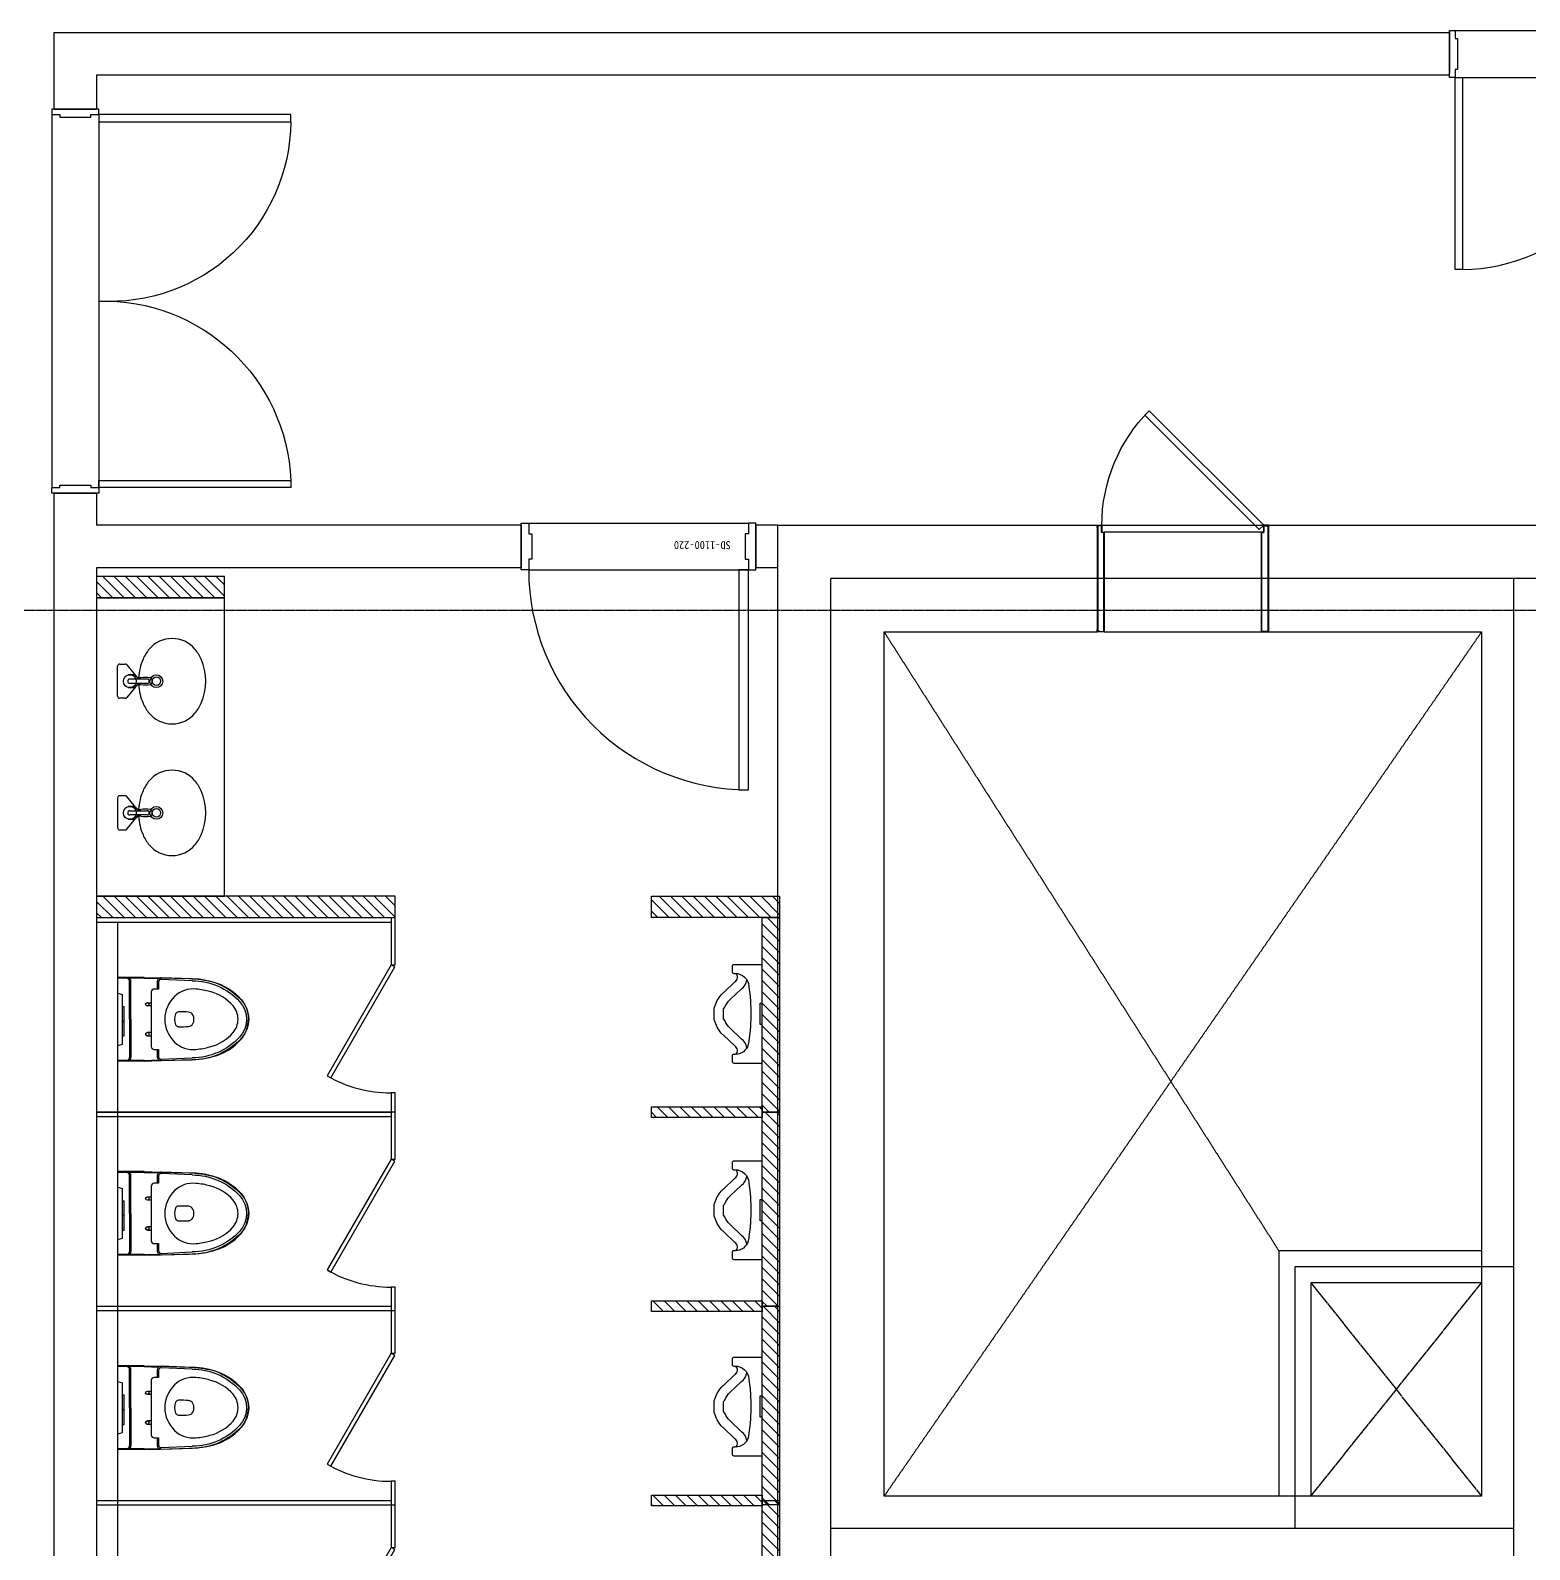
# Model space of a CAD drawing. Header units: millimetres. Extents: x -179076 to 173472, y -18667 to 271134.
# Drawn here: x -149687 to -142662, y 205117 to 212236 of the extents above; entities that cross this region are included whole.
import ezdxf
from ezdxf.enums import TextEntityAlignment as Align

# ---------------------------------------------------------------- set-up
doc = ezdxf.new("R2010")
doc.units = ezdxf.units.MM
for name, pattern in [('X-CORE_21F$0$CEN', [62, 60, -1, 0, -1]), ('X-CORE_21F$0$CENTER2', [1.125, 0.75, -0.125, 0.125, -0.125]), ('X-CORE_21F$0$DASHED', [3, 2, -1]), ('X-GRID_5~ROOF$0$CENTER2', [1.125, 0.75, -0.125, 0.125, -0.125])]:
    doc.linetypes.add(name, pattern=pattern)
doc.layers.get('0').update_dxf_attribs({"lineweight": 20})
doc.layers.get('Defpoints').update_dxf_attribs({"color": 151, "lineweight": 9})
for name, color, linetype in [('X-CORE_21F$0$A-CEN2', 8, 'X-CORE_21F$0$CENTER2'), ('X-CORE_21F$0$A-CON', 2, 'Continuous'), ('X-CORE_21F$0$A-DOOR', 4, 'Continuous'), ('X-CORE_21F$0$A-OPEN1', 1, 'X-CORE_21F$0$CEN'), ('X-CORE_21F$0$A-OPEN2', 9, 'X-CORE_21F$0$DASHED'), ('X-CORE_21F$0$A-WALD', 7, 'Continuous'), ('X-GRID_5~ROOF$0$A-CEN1', 1, 'X-GRID_5~ROOF$0$CENTER2'), ('X-INT-OFFICE-21F$0$A-DOOR', 4, 'Continuous'), ('X-INT-OFFICE-21F$0$A-DOORF', 9, 'Continuous'), ('X-INT-OFFICE-21F$0$A-ELE4', 8, 'Continuous'), ('X-INT-OFFICE-21F$0$A-TOIL', 6, 'Continuous'), ('X-INT-OFFICE-21F$0$A-WALD', 7, 'Continuous'), ('X-INT-OFFICE-21F$0$X-INT-OFFICE-21F$0$A-DOOR', 4, 'Continuous'), ('X-INT-OFFICE-21F$0$X-INT-OFFICE-21F$0$A-WALD', 7, 'Continuous'), ('X-INT-OFFICE-21F$0$X-INT-OFFICE-22~35F$0$A-TOIL', 6, 'Continuous'), ('X-INT-OFFICE-21F$0$X-INT-OFFICE-22~35F$0$X-INT-OFFICE-6~19F$0$X-INT-OFFICE-22~35F$0$A-DOOR', 4, 'Continuous'), ('X-INT-OFFICE-21F$0$X-INT-OFFICE-22~35F$0$X-INT-OFFICE-6~19F$0$X-INT-OFFICE-22~35F$0$A-DOORF', 9, 'Continuous')]:
    doc.layers.add(name, color=color, linetype=linetype)
doc.styles.add('X-INT-OFFICE-21F$0$X-INT-OFFICE-22~35F$0$X-INT-OFFICE-6~19F$0$X-INT-OFFICE-22~35F$0$X-PLAN$0$Standard', font='')
doc.styles.get('X-INT-OFFICE-21F$0$X-INT-OFFICE-22~35F$0$X-INT-OFFICE-6~19F$0$X-INT-OFFICE-22~35F$0$X-PLAN$0$Standard').set_extended_font_data('DotumChe')

# ---------------------------------------------------------------- blocks, each defined once
blk = doc.blocks.new('X-INT-OFFICE-21F$0$X-INT-OFFICE-21F$0$X-INT-OFFICE-22~35F$0$X-INT-OFFICE-22~35F$0$SD-1000-220')
at = {"layer": 'X-INT-OFFICE-21F$0$A-ELE4'}
for p, q in [((1065, 28), (35, 28)), ((1065, -192), (35, -192))]:
    blk.add_line(p, q, dxfattribs=at)
at = {"layer": 'X-INT-OFFICE-21F$0$X-INT-OFFICE-22~35F$0$X-INT-OFFICE-6~19F$0$X-INT-OFFICE-22~35F$0$A-DOOR'}
for points in [[(35, 28), (80, 28), (80, 1058), (35, 1058)], [(0, -192), (35, -192), (35, -142), (50, -142), (50, -22), (35, -22), (35, 28), (0, 28)], [(1100, -192), (1065, -192), (1065, -142), (1050, -142), (1050, -22), (1065, -22), (1065, 28), (1100, 28)]]:
    blk.add_lwpolyline(points, close=True, dxfattribs=at)
at = {"layer": 'X-INT-OFFICE-21F$0$X-INT-OFFICE-22~35F$0$X-INT-OFFICE-6~19F$0$X-INT-OFFICE-22~35F$0$A-DOORF'}
blk.add_arc((35.2, 28.2), 1029.8, 359.98932, 90.01068, dxfattribs=at)
at = {"layer": 'Defpoints', "linetype": 'Continuous', "style": 'X-INT-OFFICE-21F$0$X-INT-OFFICE-22~35F$0$X-INT-OFFICE-6~19F$0$X-INT-OFFICE-22~35F$0$X-PLAN$0$Standard', "text_generation_flag": 6}
blk.add_text('SD-1100-220', height=37.5, rotation=180, dxfattribs=at).set_placement((251.5, -88.3), align=Align.MIDDLE)
blk = doc.blocks.new('X-INT-OFFICE-21F$0$DOOR_2400')
at = {"layer": 'X-INT-OFFICE-21F$0$A-DOOR'}
for points in [[(41794.3, 101558.1), (41794.3, 101523.1), (41844.3, 101523.1), (41844.3, 101508.1), (42037.7, 101508.1), (42037.7, 101523.1), (42087.7, 101523.1), (42087.7, 101558.1)], [(42087.7, 101523.1), (42087.7, 101478.1), (43287.7, 101478.1), (43287.7, 101523.1)], [(41794.3, 99158.1), (41794.3, 99193.1), (41844.3, 99193.1), (41844.3, 99208.1), (42037.7, 99208.1), (42037.7, 99193.1), (42087.7, 99193.1), (42087.7, 99158.1)], [(42087.7, 99193.1), (42087.7, 99238.1), (43287.7, 99238.1), (43287.7, 99193.1)]]:
    blk.add_lwpolyline(points, close=True, dxfattribs=at)
at = {"layer": 'X-INT-OFFICE-21F$0$A-DOORF'}
for centre, radius, start, end in [((42120.6, 101525.7), 1168, 268.38627, 357.66532), ((42157.1, 99229.7), 1130.6, 0.42858, 93.51983)]:
    blk.add_arc(centre, radius, start, end, dxfattribs=at)
at = {"layer": 'X-INT-OFFICE-21F$0$A-ELE4'}
for p, q in [((41794.3, 99193.1), (41794.3, 101523.1)), ((42087.7, 99193.1), (42087.7, 101523.1))]:
    blk.add_line(p, q, dxfattribs=at)
blk = doc.blocks.new('*U330')
at = {"layer": 'X-CORE_21F$0$A-DOOR', "color": 8}
for p, q in [((1067.1, 0), (30, 0)), ((45, -45), (1052.1, -45)), ((1052.1, -683.7), (45, -683.7))]:
    blk.add_line(p, q, dxfattribs=at)
at = {"layer": 'X-CORE_21F$0$A-DOOR'}
for points in [[(763.3, 733.3), (30, 0), (58.3, -28.3), (791.6, 705)], [(1.6, -15), (1.6, -15), (1.6, -15), (0, -15), (0, 0), (30, 0), (30, -45), (45, -45), (45, -683.7), (0, -683.7), (0, -668.7), (1.6, -668.7), (1.6, -668.7), (1.6, -668.7), (1.6, -682.1), (43.4, -682.1), (43.4, -46.6), (28.4, -46.6), (28.4, -1.6), (1.6, -1.6)], [(1095.5, -15), (1095.5, -15), (1095.5, -15), (1097.1, -15), (1097.1, 0), (1067.1, 0), (1067.1, -45), (1052.1, -45), (1052.1, -683.7), (1097.1, -683.7), (1097.1, -668.7), (1095.5, -668.7), (1095.5, -668.7), (1095.5, -668.7), (1095.5, -682.1), (1053.7, -682.1), (1053.7, -46.6), (1068.7, -46.6), (1068.7, -1.6), (1095.5, -1.6)]]:
    blk.add_lwpolyline(points, close=True, dxfattribs=at)
at = {"layer": 'X-CORE_21F$0$A-DOOR', "color": 8}
for points in [[(20, -682.1), (1.6, -682.1), (1.6, -1.6), (20, -1.6), (20, -3.2), (3.2, -3.2), (3.2, -680.5), (20, -680.5)], [(1077.1, -682.1), (1095.5, -682.1), (1095.5, -1.6), (1077.1, -1.6), (1077.1, -3.2), (1093.9, -3.2), (1093.9, -680.5), (1077.1, -680.5)]]:
    blk.add_lwpolyline(points, close=True, dxfattribs=at)
blk.add_arc((30, 0), 1037.1, 0, 45, dxfattribs=at)

msp = doc.modelspace()

# ---------------------------------------------------------------- hatches: boundary and pattern name
at = {"layer": 'X-INT-OFFICE-21F$0$A-TOIL'}
h = msp.add_hatch(dxfattribs=at)
h.set_pattern_fill('ANSI31', color=256, scale=300, angle=270)
h.set_pattern_definition([(315, (-231177.15, 287895.095), (26.516504, 26.516504), [])])
h.paths.add_polyline_path([(-146177.3, 208178.6), (-146177.3, 208078.6), (-146777.3, 208078.6), (-146777.3, 208178.6)])
h = msp.add_hatch(dxfattribs=at)
h.set_pattern_fill('ANSI31', color=256, scale=300, angle=270)
h.set_pattern_definition([(315, (-231177.15, 287876.27), (26.516504, 26.516504), [])])
h.paths.add_polyline_path([(-146177.3, 208078.6), (-146177.3, 207167.5), (-146258.5, 207167.5), (-146258.5, 208078.6)])
h = msp.add_hatch(dxfattribs=at)
h.set_pattern_fill('ANSI31', color=256, scale=300, angle=270)
h.set_pattern_definition([(315, (-231077.152, 287966.27), (26.516504, 26.516504), [])])
h.paths.add_polyline_path([(-146258.5, 207192.5), (-146258.5, 207142.5), (-146777.3, 207142.5), (-146777.3, 207192.5)])
h = msp.add_hatch(dxfattribs=at)
h.set_pattern_fill('ANSI31', color=256, scale=300, angle=270)
h.set_pattern_definition([(315, (-231177.152, 286956.27), (26.516504, 26.516504), [])])
h.paths.add_polyline_path([(-146177.3, 207167.5), (-146177.3, 206257.5), (-146258.5, 206257.5), (-146258.5, 207167.5)])
h = msp.add_hatch(dxfattribs=at)
h.set_pattern_fill('ANSI31', color=256, scale=300, angle=270)
h.set_pattern_definition([(315, (-231077.15, 287036.27), (26.516504, 26.516504), [])])
h.paths.add_polyline_path([(-146258.5, 206282.5), (-146258.5, 206232.5), (-146777.3, 206232.5), (-146777.3, 206282.5)])
h = msp.add_hatch(dxfattribs=at)
h.set_pattern_fill('ANSI31', color=256, scale=300, angle=270)
h.set_pattern_definition([(315, (-231177.15, 286036.27), (26.516504, 26.516504), [])])
h.paths.add_polyline_path([(-146177.3, 206257.5), (-146177.3, 205327.5), (-146258.5, 205327.5), (-146258.5, 206257.5)])
h = msp.add_hatch(dxfattribs=at)
h.set_pattern_fill('ANSI31', color=256, scale=300, angle=270)
h.set_pattern_definition([(315, (-231077.15, 286126.27), (26.516504, 26.516504), [])])
h.paths.add_polyline_path([(-146258.5, 205372.5), (-146258.5, 205322.5), (-146777.3, 205322.5), (-146777.3, 205372.5)])
h = msp.add_hatch(dxfattribs=at)
h.set_pattern_fill('ANSI31', color=256, scale=300, angle=270)
h.set_pattern_definition([(315, (-231177.15, 285126.27), (26.516504, 26.516504), [])])
h.paths.add_polyline_path([(-146177.3, 205347.5), (-146177.3, 204417.5), (-146258.5, 204417.5), (-146258.5, 205347.5)])
at = {"layer": 'X-INT-OFFICE-21F$0$X-INT-OFFICE-22~35F$0$A-TOIL'}
h = msp.add_hatch(dxfattribs=at)
h.set_pattern_fill('ANSI31', color=256, scale=300, angle=450)
h.set_pattern_definition([(135, (-71065.94, 117978.638), (-26.516504, -26.516504), [])])
h.paths.add_polyline_path([(-148777.3, 209677.5), (-148777.3, 209577.5), (-149377.3, 209577.5), (-149377.3, 209677.5)])
h = msp.add_hatch(dxfattribs=at)
h.set_pattern_fill('ANSI31', color=256, scale=300, angle=450)
h.set_pattern_definition([(135, (-72765.94, 119557.46), (-26.516504, -26.516504), [])])
h.paths.add_polyline_path([(-149377.3, 208178.6), (-149377.3, 208078.6), (-147977.3, 208078.6), (-147977.3, 208178.6)])

# ---------------------------------------------------------------- linework, layer by layer
at = {"layer": 'X-CORE_21F$0$A-CEN2'}
for p, q in [((-124437.3, 209667.5), (-145937.3, 209667.5)), ((-145937.3, 197767.5), (-145937.3, 209667.5)), ((-142737.3, 209667.5), (-142737.3, 197767.5)), ((-143762.3, 206442.5), (-143762.3, 205217.5)), ((-142737.3, 206442.5), (-143762.3, 206442.5)), ((-145937.3, 205217.5), (-142737.3, 205217.5))]:
    msp.add_line(p, q, dxfattribs=at)
at = {"layer": 'X-CORE_21F$0$A-CON', "ltscale": 10}
for p, q in [((-146187.3, 209917.5), (-144688.5, 209917.5)), ((-146187.3, 209917.5), (-146187.3, 197517.5)), ((-144688.5, 209917.5), (-144688.5, 209417.5)), ((-143886.2, 209917.5), (-142037.3, 209917.5)), ((-143886.2, 209917.5), (-143886.2, 209417.5)), ((-145687.3, 205367.5), (-145687.3, 209417.5)), ((-145687.3, 209417.5), (-144688.5, 209417.5)), ((-143886.2, 209417.5), (-142887.3, 209417.5)), ((-142887.3, 209417.5), (-142887.3, 205367.5)), ((-142887.3, 205367.5), (-145687.3, 205367.5))]:
    msp.add_line(p, q, dxfattribs=at)
at = {"layer": 'X-CORE_21F$0$A-OPEN1'}
for points in [[(-143687.3, 206367.5), (-142887.3, 205367.5)], [(-143687.3, 205367.5), (-142887.3, 206367.5)]]:
    msp.add_lwpolyline(points, dxfattribs=at)
at = {"layer": 'X-CORE_21F$0$A-OPEN2'}
for p, q in [((-142887.3, 209417.5), (-145687.3, 205367.5)), ((-145687.3, 209417.5), (-143837.3, 206517.5))]:
    msp.add_line(p, q, dxfattribs=at)
at = {"layer": 'X-CORE_21F$0$A-WALD'}
for p, q in [((-142887.3, 206517.5), (-143837.3, 206517.5)), ((-143837.3, 206517.5), (-143837.3, 205367.5)), ((-142887.3, 206367.5), (-143687.3, 206367.5)), ((-143687.3, 206367.5), (-143687.3, 205367.5))]:
    msp.add_line(p, q, dxfattribs=at)
at = {"layer": 'X-GRID_5~ROOF$0$A-CEN1', "ltscale": 10}
msp.add_lwpolyline([(-93987.3, 209517.5), (-163987.3, 209517.5)], dxfattribs=at)
at = {"layer": 'X-INT-OFFICE-21F$0$A-TOIL'}
for points in [[(-146177.3, 208178.6), (-146177.3, 208078.6), (-146777.3, 208078.6), (-146777.3, 208178.6)], [(-146177.3, 208078.6), (-146177.3, 207167.5), (-146258.5, 207167.5), (-146258.5, 208078.6)], [(-146258.5, 207192.5), (-146258.5, 207142.5), (-146777.3, 207142.5), (-146777.3, 207192.5)], [(-146177.3, 207167.5), (-146177.3, 206257.5), (-146258.5, 206257.5), (-146258.5, 207167.5)], [(-146258.5, 206282.5), (-146258.5, 206232.5), (-146777.3, 206232.5), (-146777.3, 206282.5)], [(-146177.3, 206257.5), (-146177.3, 205327.5), (-146258.5, 205327.5), (-146258.5, 206257.5)], [(-146258.5, 205372.5), (-146258.5, 205322.5), (-146777.3, 205322.5), (-146777.3, 205372.5)], [(-146177.3, 205347.5), (-146177.3, 204417.5), (-146258.5, 204417.5), (-146258.5, 205347.5)]]:
    msp.add_lwpolyline(points, close=True, dxfattribs=at)
for points in [[(-146382.5, 207437.5, 0.509027), (-146386.3, 207477.2), (-146438.5, 207527.1, -0.11132), (-146444, 207531.3, -0.118798), (-146478.9, 207588.3), (-146484, 207600.6), (-146484, 207654.3), (-146478.9, 207666.6, -0.118798), (-146444, 207723.6, -0.11132), (-146438.5, 207727.8), (-146386.3, 207777.7, 0.509027), (-146382.5, 207817.4)], [(-146391.5, 207857.5, 0.414214), (-146399.5, 207849.5), (-146399.5, 207825.5, 0.414214), (-146391.5, 207817.5), (-146384.6, 207817.5, -0.400337), (-146321.4, 207757.5, -0.081105), (-146323.7, 207483.5, -0.336641), (-146384.6, 207437.5), (-146391.5, 207437.5, 0.414214), (-146399.5, 207429.5), (-146399.5, 207405.5, 0.414214), (-146391.5, 207397.5), (-146258.5, 207397.5), (-146258.5, 207857.5), (-146393.2, 207857.5)], [(-146330.4, 207467.9, 0.235577), (-146355.2, 207509.7), (-146407.9, 207560.2, -0.10128), (-146434, 207596.5), (-146439, 207604.2), (-146439, 207650.7), (-146434, 207658.4, -0.10128), (-146407.9, 207694.7), (-146355.2, 207745.2, 0.235577), (-146330.4, 207787)], [(-146391.5, 206937.5, 0.414214), (-146399.5, 206929.5), (-146399.5, 206905.5, 0.414214), (-146391.5, 206897.5), (-146384.6, 206897.5, -0.400337), (-146321.4, 206837.5, -0.081105), (-146323.7, 206563.5, -0.336641), (-146384.6, 206517.5), (-146391.5, 206517.5, 0.414214), (-146399.5, 206509.5), (-146399.5, 206485.5, 0.414214), (-146391.5, 206477.5), (-146258.5, 206477.5), (-146258.5, 206937.5), (-146393.2, 206937.5)], [(-146382.5, 206517.5, 0.509027), (-146386.3, 206557.2), (-146438.5, 206607.1, -0.11132), (-146444, 206611.3, -0.118798), (-146478.9, 206668.3), (-146484, 206680.6), (-146484, 206734.3), (-146478.9, 206746.6, -0.118798), (-146444, 206803.6, -0.11132), (-146438.5, 206807.8), (-146386.3, 206857.7, 0.509027), (-146382.5, 206897.4)], [(-146330.4, 206547.9, 0.235577), (-146355.2, 206589.7), (-146407.9, 206640.2, -0.10128), (-146434, 206676.5), (-146439, 206684.2), (-146439, 206730.7), (-146434, 206738.4, -0.10128), (-146407.9, 206774.7), (-146355.2, 206825.2, 0.235577), (-146330.4, 206867)], [(-146391.5, 206017.5, 0.414214), (-146399.5, 206009.5), (-146399.5, 205985.5, 0.414214), (-146391.5, 205977.5), (-146384.6, 205977.5, -0.400337), (-146321.4, 205917.5, -0.081105), (-146323.7, 205643.5, -0.336641), (-146384.6, 205597.5), (-146391.5, 205597.5, 0.414214), (-146399.5, 205589.5), (-146399.5, 205565.5, 0.414214), (-146391.5, 205557.5), (-146258.5, 205557.5), (-146258.5, 206017.5), (-146393.2, 206017.5)], [(-146382.5, 205597.5, 0.509027), (-146386.3, 205637.2), (-146438.5, 205687.1, -0.11132), (-146444, 205691.3, -0.118798), (-146478.9, 205748.3), (-146484, 205760.6), (-146484, 205814.3), (-146478.9, 205826.6, -0.118798), (-146444, 205883.6, -0.11132), (-146438.5, 205887.8), (-146386.3, 205937.7, 0.509027), (-146382.5, 205977.4)], [(-146330.4, 205627.9, 0.235577), (-146355.2, 205669.7), (-146407.9, 205720.2, -0.10128), (-146434, 205756.5), (-146439, 205764.2), (-146439, 205810.7), (-146434, 205818.4, -0.10128), (-146407.9, 205854.7), (-146355.2, 205905.2, 0.235577), (-146330.4, 205947)]]:
    msp.add_lwpolyline(points, format="xyb", dxfattribs=at)
for points in [[(-146258.5, 207577.5), (-146268.5, 207577.5), (-146268.5, 207677.5), (-146258.5, 207677.5)], [(-146258.5, 206657.5), (-146268.5, 206657.5), (-146268.5, 206757.5), (-146258.5, 206757.5)], [(-146258.5, 205737.5), (-146268.5, 205737.5), (-146268.5, 205837.5), (-146258.5, 205837.5)]]:
    msp.add_lwpolyline(points, dxfattribs=at)
at = {"layer": 'X-INT-OFFICE-21F$0$A-WALD'}
for p, q in [((-149577.3, 212225.9), (-143037.3, 212225.9)), ((-149577.3, 212225.9), (-149577.3, 211867.5)), ((-143037.3, 212235.9), (-143037.3, 212035.9)), ((-143037.3, 212025.9), (-149377.3, 212025.9)), ((-149377.3, 212025.9), (-149377.3, 211867.5)), ((-149577.3, 211867.5), (-149377.3, 211867.5)), ((-149577.3, 210067.5), (-149577.3, 197367.5)), ((-149577.3, 210067.5), (-149377.3, 210067.5)), ((-149377.3, 210067.5), (-149377.3, 209917.5))]:
    msp.add_line(p, q, dxfattribs=at)
at = {"layer": 'X-INT-OFFICE-21F$0$X-INT-OFFICE-21F$0$A-WALD'}
for p, q in [((-147387.3, 209917.5), (-149377.3, 209917.5)), ((-147387.3, 209917.5), (-147387.3, 209717.5)), ((-146187.3, 209917.5), (-146287.3, 209917.5)), ((-146287.3, 209917.5), (-146287.3, 209717.5)), ((-147387.3, 209717.5), (-149377.3, 209717.5)), ((-149377.3, 209717.5), (-149377.3, 204417.5)), ((-146187.3, 209717.5), (-146287.3, 209717.5))]:
    msp.add_line(p, q, dxfattribs=at)
at = {"layer": 'X-INT-OFFICE-21F$0$X-INT-OFFICE-22~35F$0$A-TOIL'}
for p, q in [((-149278.8, 209116.5), (-149278.8, 209256.5)), ((-149268.8, 209266.5), (-149243.5, 209266.5)), ((-149235.8, 209263), (-149180, 209196.5)), ((-149180, 209176.5), (-149235.8, 209110.1)), ((-149140, 209196.5), (-149221.4, 209196.5)), ((-149221.4, 209176.5), (-149140, 209176.5)), ((-149170, 209201.5), (-149175.8, 209201.5)), ((-149175.8, 209171.5), (-149170, 209171.5)), ((-149243.5, 209106.5), (-149268.8, 209106.5)), ((-149243.5, 208649.6), (-149268.8, 208649.6)), ((-149180, 208579.6), (-149235.8, 208646)), ((-149278.8, 208639.6), (-149278.8, 208499.6)), ((-149221.4, 208579.6), (-149140, 208579.6)), ((-149175.8, 208584.6), (-149170, 208584.6)), ((-149235.8, 208493.1), (-149180, 208559.6)), ((-149140, 208559.6), (-149221.4, 208559.6)), ((-149170, 208554.6), (-149175.8, 208554.6)), ((-149268.8, 208489.6), (-149243.5, 208489.6)), ((-147977.3, 208077.5), (-149377.3, 208077.5)), ((-147997.3, 208077.5), (-147997.3, 207857.5)), ((-147977.3, 207857.5), (-147977.3, 208077.5)), ((-149377.3, 208057.5), (-147997.3, 208057.5)), ((-147997.3, 207857.5), (-147977.3, 207857.5)), ((-147977.3, 207257.5), (-147997.3, 207257.5)), ((-147997.3, 207257.5), (-147997.3, 207167.5)), ((-147977.3, 207147.5), (-147977.3, 207257.5)), ((-149377.3, 207167.5), (-147997.3, 207167.5)), ((-147977.3, 207167.5), (-149377.3, 207167.5)), ((-149377.3, 207147.5), (-147997.3, 207147.5)), ((-147997.3, 207167.5), (-147997.3, 206947.5)), ((-147977.3, 206947.5), (-147977.3, 207167.5)), ((-147997.3, 206947.5), (-147977.3, 206947.5)), ((-147977.3, 206347.5), (-147997.3, 206347.5)), ((-147997.3, 206347.5), (-147997.3, 206257.5)), ((-147977.3, 206237.5), (-147977.3, 206347.5)), ((-149377.3, 206257.5), (-147997.3, 206257.5)), ((-149377.3, 206237.5), (-147997.3, 206237.5)), ((-149377.3, 206237.5), (-147977.3, 206237.5)), ((-147997.3, 206257.5), (-147997.3, 206037.5)), ((-147977.3, 206037.5), (-147977.3, 206257.5)), ((-147997.3, 206037.5), (-147977.3, 206037.5)), ((-147977.3, 205437.5), (-147997.3, 205437.5)), ((-147997.3, 205437.5), (-147997.3, 205347.5)), ((-147977.3, 205327.5), (-147977.3, 205437.5)), ((-149377.3, 205347.5), (-147997.3, 205347.5)), ((-149377.3, 205327.5), (-147977.3, 205327.5)), ((-149377.3, 205327.5), (-147997.3, 205327.5)), ((-147997.3, 205347.5), (-147997.3, 205127.5)), ((-147977.3, 205127.5), (-147977.3, 205347.5)), ((-147997.3, 205127.5), (-147977.3, 205127.5))]:
    msp.add_line(p, q, dxfattribs=at)
for points in [[(-149377.3, 209577.5), (-148777.3, 209577.5), (-148777.3, 209677.5), (-149377.3, 209677.5)], [(-148777.3, 209577.5), (-149377.3, 209577.5), (-149377.3, 208178.6), (-148777.3, 208178.6)], [(-149377.3, 208178.6), (-149377.3, 208078.6), (-147977.3, 208078.6), (-147977.3, 208178.6)], [(-148297.3, 207337.8), (-148280, 207327.8), (-147980, 207847.5), (-147997.3, 207857.5)], [(-148297.3, 206427.8), (-148280, 206417.8), (-147980, 206937.5), (-147997.3, 206947.5)], [(-148297.3, 205517.8), (-148280, 205507.8), (-147980, 206027.5), (-147997.3, 206037.5)], [(-148297.3, 204607.8), (-148280, 204597.8), (-147980, 205117.5), (-147997.3, 205127.5)]]:
    msp.add_lwpolyline(points, close=True, dxfattribs=at)
for points in [[(-149277.3, 207147.5), (-149277.3, 208057.5)], [(-149277.3, 206237.5), (-149277.3, 207147.5)], [(-149277.3, 205327.5), (-149277.3, 206237.5)], [(-149277.3, 204417.5), (-149277.3, 205327.5)]]:
    msp.add_lwpolyline(points, dxfattribs=at)
for centre, radius in [((-149221.4, 209186.5), 30.3), ((-149097, 209186.5), 29.9), ((-149097, 209186.5), 19.9), ((-149221.4, 208569.6), 30.3), ((-149097, 208569.6), 29.9), ((-149097, 208569.6), 19.9)]:
    msp.add_circle(centre, radius, dxfattribs=at)
for centre, radius, start, end in [((-149023.3, 209246.5), 140, 40.06968, 139.93032), ((-148920.8, 209186.5), 260, 156.58777, 176.58392), ((-148985.1, 209214.3), 190, 139.93033, 156.58777), ((-149061.6, 209214.3), 190, 23.41223, 40.06967), ((-149125.8, 209186.5), 260, 336.58776, 23.41224), ((-149268.8, 209256.5), 10, 90, 180), ((-149243.5, 209256.5), 10, 40.04284, 90), ((-149216.4, 209178), 39.8, 42.94143, 107.70956), ((-149221.4, 209186.5), 10, 90, 270), ((-149216.4, 209195), 39.8, 252.29044, 317.05857), ((-149176.2, 209218.9), 17.3, 225.96552, 271.4942), ((-149176.2, 209154.2), 17.3, 88.5058, 134.03448), ((-148920.8, 209186.5), 260, 183.41608, 203.41223), ((-149145, 209066.7), 137.1, 81.72986, 100.52071), ((-149145, 209306.3), 137.1, 259.47929, 278.27014), ((-149140, 209186.5), 10, 270, 90), ((-149133.3, 209186.5), 17.8, 297.03412, 62.96588), ((-149268.8, 209116.5), 10, 180, 270), ((-149243.5, 209116.5), 10, 270, 319.95716), ((-148985.1, 209158.7), 190, 203.41223, 220.06967), ((-149061.6, 209158.7), 190, 319.93033, 336.58777), ((-149023.3, 209126.5), 140, 220.06967, 319.93033), ((-148985.1, 208597.4), 190, 139.93033, 156.58777), ((-149023.3, 208629.6), 140, 40.06967, 139.93033), ((-149061.6, 208597.4), 190, 23.41223, 40.06967), ((-149268.8, 208639.6), 10, 90, 180), ((-149243.5, 208639.6), 10, 40.04284, 90), ((-148920.8, 208569.6), 260, 156.58777, 176.58392), ((-149125.8, 208569.6), 260, 336.58776, 23.41224), ((-149221.4, 208569.6), 10, 90, 270), ((-149216.4, 208561.1), 39.8, 42.94143, 107.70956), ((-149176.2, 208601.9), 17.3, 225.96552, 271.4942), ((-149145, 208449.8), 137.1, 81.72986, 100.52071), ((-149140, 208569.6), 10, 270, 90), ((-149133.3, 208569.6), 17.8, 297.03412, 62.96588), ((-149268.8, 208499.6), 10, 180, 270), ((-149216.4, 208578), 39.8, 252.29044, 317.05857), ((-149176.2, 208537.2), 17.3, 88.5058, 134.03448), ((-148920.8, 208569.6), 260, 183.41608, 203.41223), ((-149145, 208689.3), 137.1, 259.47929, 278.27014), ((-149243.5, 208499.6), 10, 270, 319.95716), ((-148985.1, 208541.7), 190, 203.41223, 220.06967), ((-149061.6, 208541.7), 190, 319.93033, 336.58777), ((-149023.3, 208509.6), 140, 220.06968, 319.93032), ((-147997.3, 207857.5), 600, 240, 270), ((-147997.3, 206947.5), 600, 240, 270), ((-147997.3, 206037.5), 600, 240, 270)]:
    msp.add_arc(centre, radius, start, end, dxfattribs=at)

# ---------------------------------------------------------------- block references
at = {"yscale": 0.7499999999999954, "zscale": 0.7499999999999954}
for p, xscale, rotation in [((-217405.9, 243581.6), 0.7499999999999954, 270), ((-180933.1, 286236), -0.7499999999999954, 180)]:
    msp.add_blockref('X-INT-OFFICE-21F$0$DOOR_2400', p, dxfattribs=dict(at, xscale=xscale, rotation=rotation))
at = {"layer": 'X-CORE_21F$0$A-DOOR', "xscale": -0.7313612297175551, "yscale": 0.7313612297175551, "zscale": 0.7313612297175551}
msp.add_blockref('*U330', (-143886.2, 209917.5), dxfattribs=at)
at = {"layer": 'X-INT-OFFICE-21F$0$X-INT-OFFICE-21F$0$A-DOOR', "rotation": 180}
msp.add_blockref('X-INT-OFFICE-21F$0$X-INT-OFFICE-21F$0$X-INT-OFFICE-22~35F$0$X-INT-OFFICE-22~35F$0$SD-1000-220', (-146287.3, 209735.5), dxfattribs=at)

# ---------------------------------------------------------------- next in the draw order: wipeouts: each hides what was drawn before it
for points in [[(-149277.3, 207406.5), (-149154.1, 207406.5), (-149141.8, 207406.8), (-149129.5, 207407.1), (-149117.1, 207407.5), (-149104.8, 207407.8), (-149092.5, 207408.1), (-149080.2, 207408.5), (-149078.5, 207407.9), (-149076.8, 207407.4), (-149075.1, 207407.2), (-149073.3, 207407.1), (-148929.1, 207412), (-148916.8, 207412.2), (-148904.6, 207412.9), (-148892.4, 207414.1), (-148880.3, 207415.8), (-148868.2, 207418), (-148856.2, 207420.6), (-148844.4, 207423.8), (-148832.7, 207427.4), (-148817.5, 207431.7), (-148802.6, 207437), (-148788.1, 207443.1), (-148773.9, 207450.2), (-148760.2, 207458.1), (-148747.1, 207466.8), (-148734.5, 207476.3), (-148722.5, 207486.6), (-148711.1, 207497.5), (-148700.4, 207509.2), (-148696.5, 207513.9), (-148692.9, 207518.8), (-148689.4, 207523.9), (-148686.1, 207529), (-148683.1, 207534.4), (-148677.5, 207544.9), (-148672.8, 207555.8), (-148669.1, 207567.1), (-148666.5, 207578.8), (-148664.9, 207590.6), (-148664.3, 207602.5), (-148664.9, 207614.4), (-148666.5, 207626.2), (-148669.1, 207637.8), (-148672.8, 207649.1), (-148677.5, 207660), (-148683.1, 207670.5), (-148686.1, 207675.9), (-148689.4, 207681.1), (-148692.9, 207686.1), (-148696.5, 207691), (-148700.4, 207695.7), (-148711.1, 207707.4), (-148722.5, 207718.3), (-148734.5, 207728.6), (-148747.1, 207738.1), (-148760.2, 207746.8), (-148773.9, 207754.7), (-148788.1, 207761.8), (-148802.6, 207767.9), (-148817.5, 207773.2), (-148832.7, 207777.6), (-148844.4, 207781.1), (-148856.2, 207784.3), (-148868.2, 207786.9), (-148880.3, 207789.1), (-148892.4, 207790.8), (-148904.6, 207790.8), (-148916.8, 207792.7), (-148929.1, 207793), (-149073.3, 207797.8), (-149075.1, 207797.7), (-149076.8, 207797.5), (-149078.5, 207797), (-149080.2, 207796.4), (-149092.5, 207796.8), (-149104.8, 207797.1), (-149117.1, 207797.4), (-149129.5, 207797.8), (-149141.8, 207798.1), (-149154.1, 207798.4), (-149277.3, 207798.4)], [(-149277.3, 206496.5), (-149154.1, 206496.5), (-149141.8, 206496.8), (-149129.5, 206497.1), (-149117.1, 206497.5), (-149104.8, 206497.8), (-149092.5, 206498.1), (-149080.2, 206498.5), (-149078.5, 206497.9), (-149076.8, 206497.4), (-149075.1, 206497.2), (-149073.3, 206497.1), (-148929.1, 206502), (-148916.8, 206502.2), (-148904.6, 206502.9), (-148892.4, 206504.1), (-148880.3, 206505.8), (-148868.2, 206508), (-148856.2, 206510.6), (-148844.4, 206513.8), (-148832.7, 206517.4), (-148817.5, 206521.7), (-148802.6, 206527), (-148788.1, 206533.1), (-148773.9, 206540.2), (-148760.2, 206548.1), (-148747.1, 206556.8), (-148734.5, 206566.3), (-148722.5, 206576.6), (-148711.1, 206587.5), (-148700.4, 206599.2), (-148696.5, 206603.9), (-148692.9, 206608.8), (-148689.4, 206613.9), (-148686.1, 206619), (-148683.1, 206624.4), (-148677.5, 206634.9), (-148672.8, 206645.8), (-148669.1, 206657.1), (-148666.5, 206668.8), (-148664.9, 206680.6), (-148664.3, 206692.5), (-148664.9, 206704.4), (-148666.5, 206716.2), (-148669.1, 206727.8), (-148672.8, 206739.1), (-148677.5, 206750), (-148683.1, 206760.5), (-148686.1, 206765.9), (-148689.4, 206771.1), (-148692.9, 206776.1), (-148696.5, 206781), (-148700.4, 206785.7), (-148711.1, 206797.4), (-148722.5, 206808.3), (-148734.5, 206818.6), (-148747.1, 206828.1), (-148760.2, 206836.8), (-148773.9, 206844.7), (-148788.1, 206851.8), (-148802.6, 206857.9), (-148817.5, 206863.2), (-148832.7, 206867.6), (-148844.4, 206871.1), (-148856.2, 206874.3), (-148868.2, 206876.9), (-148880.3, 206879.1), (-148892.4, 206880.8), (-148904.6, 206880.8), (-148916.8, 206882.7), (-148929.1, 206883), (-149073.3, 206887.8), (-149075.1, 206887.7), (-149076.8, 206887.5), (-149078.5, 206887), (-149080.2, 206886.4), (-149092.5, 206886.8), (-149104.8, 206887.1), (-149117.1, 206887.4), (-149129.5, 206887.8), (-149141.8, 206888.1), (-149154.1, 206888.4), (-149277.3, 206888.4)], [(-149277.3, 205586.5), (-149154.1, 205586.5), (-149141.8, 205586.8), (-149129.5, 205587.1), (-149117.1, 205587.5), (-149104.8, 205587.8), (-149092.5, 205588.1), (-149080.2, 205588.5), (-149078.5, 205587.9), (-149076.8, 205587.4), (-149075.1, 205587.2), (-149073.3, 205587.1), (-148929.1, 205592), (-148916.8, 205592.2), (-148904.6, 205592.9), (-148892.4, 205594.1), (-148880.3, 205595.8), (-148868.2, 205598), (-148856.2, 205600.6), (-148844.4, 205603.8), (-148832.7, 205607.4), (-148817.5, 205611.7), (-148802.6, 205617), (-148788.1, 205623.1), (-148773.9, 205630.2), (-148760.2, 205638.1), (-148747.1, 205646.8), (-148734.5, 205656.3), (-148722.5, 205666.6), (-148711.1, 205677.5), (-148700.4, 205689.2), (-148696.5, 205693.9), (-148692.9, 205698.8), (-148689.4, 205703.9), (-148686.1, 205709), (-148683.1, 205714.4), (-148677.5, 205724.9), (-148672.8, 205735.8), (-148669.1, 205747.1), (-148666.5, 205758.8), (-148664.9, 205770.6), (-148664.3, 205782.5), (-148664.9, 205794.4), (-148666.5, 205806.2), (-148669.1, 205817.8), (-148672.8, 205829.1), (-148677.5, 205840), (-148683.1, 205850.5), (-148686.1, 205855.9), (-148689.4, 205861.1), (-148692.9, 205866.1), (-148696.5, 205871), (-148700.4, 205875.7), (-148711.1, 205887.4), (-148722.5, 205898.3), (-148734.5, 205908.6), (-148747.1, 205918.1), (-148760.2, 205926.8), (-148773.9, 205934.7), (-148788.1, 205941.8), (-148802.6, 205947.9), (-148817.5, 205953.2), (-148832.7, 205957.6), (-148844.4, 205961.1), (-148856.2, 205964.3), (-148868.2, 205966.9), (-148880.3, 205969.1), (-148892.4, 205970.8), (-148904.6, 205970.8), (-148916.8, 205972.7), (-148929.1, 205973), (-149073.3, 205977.8), (-149075.1, 205977.7), (-149076.8, 205977.5), (-149078.5, 205977), (-149080.2, 205976.4), (-149092.5, 205976.8), (-149104.8, 205977.1), (-149117.1, 205977.4), (-149129.5, 205977.8), (-149141.8, 205978.1), (-149154.1, 205978.4), (-149277.3, 205978.4)]]:
    msp.add_wipeout(points).translate(0, 0, 0).dxf.layer = 'X-INT-OFFICE-21F$0$X-INT-OFFICE-22~35F$0$A-TOIL'

# ---------------------------------------------------------------- next in the draw order: linework, layer by layer
at = {"layer": 'X-INT-OFFICE-21F$0$X-INT-OFFICE-22~35F$0$A-TOIL'}
for p, q in [((-149154.1, 207798.4), (-149277.3, 207798.4)), ((-149277.3, 207406.5), (-149277.3, 207798.4)), ((-149154.1, 207794.9), (-149277.3, 207794.9)), ((-149277.3, 207480), (-149277.3, 207725)), ((-149277.3, 207725), (-149255.3, 207719)), ((-149255.3, 207486), (-149255.3, 207719)), ((-149222.5, 207602.5), (-149222.5, 207779.9)), ((-149216, 207602.5), (-149216, 207779.9)), ((-149255.3, 207662.3), (-149247.3, 207662.3)), ((-149247.3, 207594.4), (-149247.3, 207662.3)), ((-149255.3, 207594.4), (-149247.3, 207594.4)), ((-149255.3, 207592.4), (-149247.3, 207592.4)), ((-149247.3, 207524.4), (-149247.3, 207592.4)), ((-149222.5, 207602.5), (-149222.5, 207425)), ((-149216, 207602.5), (-149216, 207425)), ((-149255.3, 207524.4), (-149247.3, 207524.4)), ((-149277.3, 207480), (-149255.3, 207486)), ((-149154.1, 207410), (-149277.3, 207410)), ((-149154.1, 207406.5), (-149277.3, 207406.5)), ((-149154.1, 206888.4), (-149277.3, 206888.4)), ((-149277.3, 206496.5), (-149277.3, 206888.4)), ((-149154.1, 206884.9), (-149277.3, 206884.9)), ((-149222.5, 206692.5), (-149222.5, 206869.9)), ((-149216, 206692.5), (-149216, 206869.9)), ((-149277.3, 206570), (-149277.3, 206815)), ((-149277.3, 206815), (-149255.3, 206809)), ((-149255.3, 206576), (-149255.3, 206809)), ((-149255.3, 206752.3), (-149247.3, 206752.3)), ((-149247.3, 206684.4), (-149247.3, 206752.3)), ((-149255.3, 206684.4), (-149247.3, 206684.4)), ((-149255.3, 206682.4), (-149247.3, 206682.4)), ((-149247.3, 206614.4), (-149247.3, 206682.4)), ((-149222.5, 206692.5), (-149222.5, 206515)), ((-149216, 206692.5), (-149216, 206515)), ((-149255.3, 206614.4), (-149247.3, 206614.4)), ((-149277.3, 206570), (-149255.3, 206576)), ((-149154.1, 206500), (-149277.3, 206500)), ((-149154.1, 206496.5), (-149277.3, 206496.5)), ((-149154.1, 205978.4), (-149277.3, 205978.4)), ((-149277.3, 205586.5), (-149277.3, 205978.4)), ((-149154.1, 205974.9), (-149277.3, 205974.9)), ((-149222.5, 205782.5), (-149222.5, 205959.9)), ((-149216, 205782.5), (-149216, 205959.9)), ((-149277.3, 205660), (-149277.3, 205905)), ((-149277.3, 205905), (-149255.3, 205899)), ((-149255.3, 205666), (-149255.3, 205899)), ((-149255.3, 205842.3), (-149247.3, 205842.3)), ((-149247.3, 205774.4), (-149247.3, 205842.3)), ((-149255.3, 205774.4), (-149247.3, 205774.4)), ((-149255.3, 205772.4), (-149247.3, 205772.4)), ((-149247.3, 205704.4), (-149247.3, 205772.4)), ((-149222.5, 205782.5), (-149222.5, 205605)), ((-149216, 205782.5), (-149216, 205605)), ((-149277.3, 205660), (-149255.3, 205666)), ((-149255.3, 205704.4), (-149247.3, 205704.4)), ((-149154.1, 205590), (-149277.3, 205590)), ((-149154.1, 205586.5), (-149277.3, 205586.5))]:
    msp.add_line(p, q, dxfattribs=at)
for points in [[(-149154.7, 207798.4, -0.012538), (-149154, 207798.4), (-149080.2, 207796.4)], [(-149154.6, 207794.9, -0.012538), (-149154.1, 207794.9), (-149085.5, 207793.1)], [(-148929.1, 207783), (-149074.8, 207789.5, 0.427488), (-149086.3, 207778.5), (-149086.3, 207743.8), (-149107.7, 207743.8, 0.414214), (-149120.7, 207730.8), (-149120.7, 207474.1, 0.414214), (-149107.7, 207461.1), (-149086.3, 207461.1), (-149086.3, 207426.4, 0.427488), (-149074.8, 207415.4), (-148929.1, 207422)], [(-149091.3, 207743.8), (-149091.3, 207779.8, -0.424133), (-149072.7, 207797.8), (-148929.1, 207793, -0.208401), (-148699.9, 207693, -0.392773), (-148699.9, 207511.9, -0.208401), (-148929.1, 207412), (-149072.7, 207407.1, -0.424133), (-149091.3, 207425.1), (-149091.3, 207461.1)], [(-149080.2, 207796.4), (-148942.7, 207792.8, -0.055395), (-148832.7, 207777.6, -0.154276), (-148700.4, 207695.7, -0.179504), (-148665.8, 207602.5)], [(-148929.2, 207783, -0.208514), (-148707.2, 207686.2, -0.392773), (-148707.2, 207518.7, -0.208514), (-148929.2, 207422, -0.208514)], [(-149120.7, 207664.8), (-149139.3, 207664.8, -1), (-149139.3, 207680.2), (-149121, 207680.2)], [(-149080.2, 207408.5), (-148942.7, 207412.1, 0.055395), (-148832.7, 207427.4, 0.154276), (-148700.4, 207509.2, 0.179504), (-148665.8, 207602.5)], [(-149120.7, 207540.2), (-149139.3, 207540.2, 1), (-149139.3, 207524.8), (-149121, 207524.8)], [(-149154.7, 207406.5, 0.012538), (-149154, 207406.5), (-149080.2, 207408.5)], [(-149154.6, 207410, 0.012538), (-149154.1, 207410), (-149085.5, 207411.8)], [(-149154.7, 206888.4, -0.012538), (-149154, 206888.4), (-149080.2, 206886.4)], [(-149154.6, 206884.9, -0.012538), (-149154.1, 206884.9), (-149085.5, 206883.1)], [(-148929.1, 206873), (-149074.8, 206879.5, 0.427488), (-149086.3, 206868.5), (-149086.3, 206833.8), (-149107.7, 206833.8, 0.414214), (-149120.7, 206820.8), (-149120.7, 206564.1, 0.414214), (-149107.7, 206551.1), (-149086.3, 206551.1), (-149086.3, 206516.4, 0.427488), (-149074.8, 206505.4), (-148929.1, 206512)], [(-149091.3, 206833.8), (-149091.3, 206869.8, -0.424133), (-149072.7, 206887.8), (-148929.1, 206883, -0.208401), (-148699.9, 206783, -0.392773), (-148699.9, 206601.9, -0.208401), (-148929.1, 206502), (-149072.7, 206497.1, -0.424133), (-149091.3, 206515.1), (-149091.3, 206551.1)], [(-149080.2, 206886.4), (-148942.7, 206882.8, -0.055395), (-148832.7, 206867.6, -0.154276), (-148700.4, 206785.7, -0.179504), (-148665.8, 206692.5)], [(-148929.2, 206873, -0.208514), (-148707.2, 206776.2, -0.392773), (-148707.2, 206608.7, -0.208514), (-148929.2, 206512, -0.208514)], [(-149120.7, 206754.8), (-149139.3, 206754.8, -1), (-149139.3, 206770.2), (-149121, 206770.2)], [(-149080.2, 206498.5), (-148942.7, 206502.1, 0.055395), (-148832.7, 206517.4, 0.154276), (-148700.4, 206599.2, 0.179504), (-148665.8, 206692.5)], [(-149120.7, 206630.2), (-149139.3, 206630.2, 1), (-149139.3, 206614.8), (-149121, 206614.8)], [(-149154.6, 206500, 0.012538), (-149154.1, 206500), (-149085.5, 206501.8)], [(-149154.7, 206496.5, 0.012538), (-149154, 206496.5), (-149080.2, 206498.5)], [(-149154.7, 205978.4, -0.012538), (-149154, 205978.4), (-149080.2, 205976.4)], [(-149154.6, 205974.9, -0.012538), (-149154.1, 205974.9), (-149085.5, 205973.1)], [(-148929.1, 205963), (-149074.8, 205969.5, 0.427488), (-149086.3, 205958.5), (-149086.3, 205923.8), (-149107.7, 205923.8, 0.414214), (-149120.7, 205910.8), (-149120.7, 205654.1, 0.414214), (-149107.7, 205641.1), (-149086.3, 205641.1), (-149086.3, 205606.4, 0.427488), (-149074.8, 205595.4), (-148929.1, 205602)], [(-149091.3, 205923.8), (-149091.3, 205959.8, -0.424133), (-149072.7, 205977.8), (-148929.1, 205973, -0.208401), (-148699.9, 205873, -0.392773), (-148699.9, 205691.9, -0.208401), (-148929.1, 205592), (-149072.7, 205587.1, -0.424133), (-149091.3, 205605.1), (-149091.3, 205641.1)], [(-149080.2, 205976.4), (-148942.7, 205972.8, -0.055395), (-148832.7, 205957.6, -0.154276), (-148700.4, 205875.7, -0.179504), (-148665.8, 205782.5)], [(-148929.2, 205963, -0.208514), (-148707.2, 205866.2, -0.392773), (-148707.2, 205698.7, -0.208514), (-148929.2, 205602, -0.208514)], [(-149120.7, 205844.8), (-149139.3, 205844.8, -1), (-149139.3, 205860.2), (-149121, 205860.2)], [(-149080.2, 205588.5), (-148942.7, 205592.1, 0.055395), (-148832.7, 205607.4, 0.154276), (-148700.4, 205689.2, 0.179504), (-148665.8, 205782.5)], [(-149120.7, 205720.2), (-149139.3, 205720.2, 1), (-149139.3, 205704.8), (-149121, 205704.8)], [(-149154.6, 205590, 0.012538), (-149154.1, 205590), (-149085.5, 205591.8)], [(-149154.7, 205586.5, 0.012538), (-149154, 205586.5), (-149080.2, 205588.5)]]:
    msp.add_lwpolyline(points, format="xyb", dxfattribs=at)
for centre in [(-149139.3, 207672.5), (-149139.3, 207532.5), (-149139.3, 206762.5), (-149139.3, 206622.5), (-149139.3, 205852.5), (-149139.3, 205712.5)]:
    msp.add_circle(centre, 8.06, dxfattribs=at)
for centre, radius, start, end in [((-149237.5, 207779.9), 15, 0, 90), ((-149231, 207779.9), 15, 0, 90), ((-148924.4, 207617.8), 126.5, 84.18981, 133.57607), ((-148957.7, 207290), 456, 75.78655, 84.18981), ((-148897.6, 207527.5), 211, 40.70571, 75.78655), ((-148909.8, 207602.5), 147.6, 133.57607, 180), ((-148810.4, 207602.5), 96, 0, 40.70571), ((-148909.8, 207602.5), 147.6, 180, 226.42393), ((-148947.4, 207602.5), 64.9, 156.74167, 203.24645), ((-148993.2, 207622.2), 15, 92.32614, 156.74167), ((-148993.3, 207582.8), 15, 203.24645, 267.70121), ((-148978.7, 207264.5), 372.9, 84.92889, 92.32614), ((-148948, 207593.7), 25, 274.67966, 332.5689), ((-148948, 207611.1), 25, 26.97704, 84.92889), ((-148964.9, 207602.5), 44, 332.5689, 26.97704), ((-148810.4, 207602.5), 96, 319.29429, 0), ((-148978.1, 207960.7), 393.3, 267.70121, 274.67966), ((-148897.6, 207677.5), 211, 284.21345, 319.29429), ((-148924.4, 207587.1), 126.5, 226.42393, 275.81019), ((-148957.7, 207915), 456, 275.81019, 284.21345), ((-149237.5, 207425), 15, 270, 0), ((-149231, 207425), 15, 270, 0), ((-149237.5, 206869.9), 15, 0, 90), ((-149231, 206869.9), 15, 0, 90), ((-148909.8, 206692.5), 147.6, 133.57607, 180), ((-148924.4, 206707.8), 126.5, 84.18981, 133.57607), ((-148957.7, 206380), 456, 75.78655, 84.18981), ((-148897.6, 206617.5), 211, 40.70571, 75.78655), ((-148993.2, 206712.2), 15, 92.32614, 156.74167), ((-148978.7, 206354.5), 372.9, 84.92889, 92.32614), ((-148948, 206701.1), 25, 26.97704, 84.92889), ((-148810.4, 206692.5), 96, 0, 40.70571), ((-148909.8, 206692.5), 147.6, 180, 226.42393), ((-148947.4, 206692.5), 64.9, 156.74167, 203.24645), ((-148993.3, 206672.8), 15, 203.24645, 267.70121), ((-148978.1, 207050.7), 393.3, 267.70121, 274.67966), ((-148948, 206683.7), 25, 274.67966, 332.5689), ((-148964.9, 206692.5), 44, 332.5689, 26.97704), ((-148810.4, 206692.5), 96, 319.29429, 0), ((-148924.4, 206677.1), 126.5, 226.42393, 275.81019), ((-148897.6, 206767.5), 211, 284.21345, 319.29429), ((-149237.5, 206515), 15, 270, 0), ((-149231, 206515), 15, 270, 0), ((-148957.7, 207005), 456, 275.81019, 284.21345), ((-149237.5, 205959.9), 15, 0, 90), ((-149231, 205959.9), 15, 0, 90), ((-148909.8, 205782.5), 147.6, 133.57607, 180), ((-148924.4, 205797.8), 126.5, 84.18981, 133.57607), ((-148957.7, 205470), 456, 75.78655, 84.18981), ((-148897.6, 205707.5), 211, 40.70571, 75.78655), ((-148947.4, 205782.5), 64.9, 156.74167, 203.24645), ((-148993.2, 205802.2), 15, 92.32614, 156.74167), ((-148978.7, 205444.5), 372.9, 84.92889, 92.32614), ((-148948, 205791.1), 25, 26.97704, 84.92889), ((-148964.9, 205782.5), 44, 332.5689, 26.97704), ((-148810.4, 205782.5), 96, 0, 40.70571), ((-148909.8, 205782.5), 147.6, 180, 226.42393), ((-148993.3, 205762.8), 15, 203.24645, 267.70121), ((-148978.1, 206140.7), 393.3, 267.70121, 274.67966), ((-148948, 205773.7), 25, 274.67966, 332.5689), ((-148810.4, 205782.5), 96, 319.29429, 0), ((-148924.4, 205767.1), 126.5, 226.42393, 275.81019), ((-148957.7, 206095), 456, 275.81019, 284.21345), ((-148897.6, 205857.5), 211, 284.21345, 319.29429), ((-149237.5, 205605), 15, 270, 0), ((-149231, 205605), 15, 270, 0)]:
    msp.add_arc(centre, radius, start, end, dxfattribs=at)

doc.saveas('drawing.dxf')
